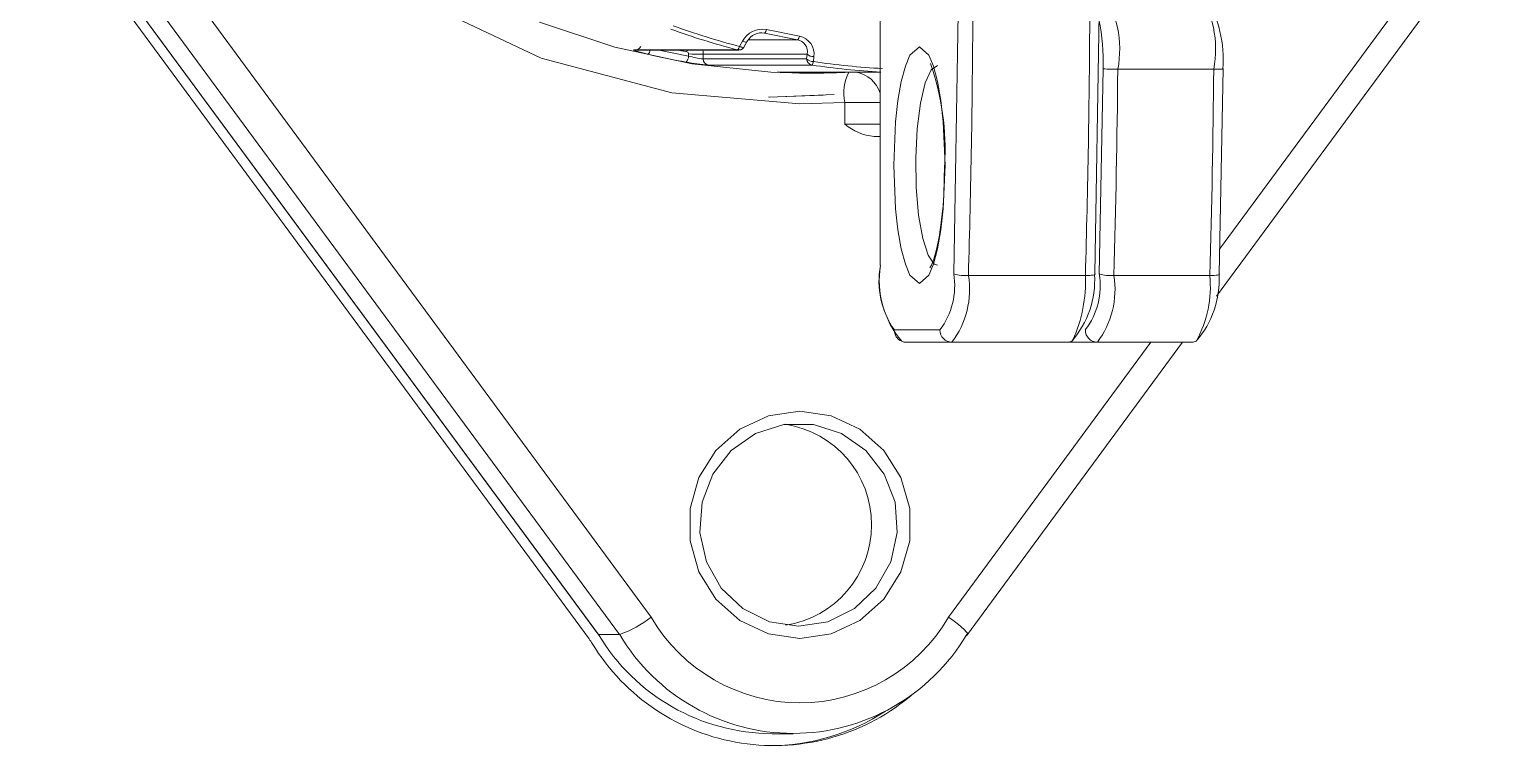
# Model space of a CAD drawing. Header units: millimetres. Extents: x 0 to 197, y 0 to 196.
# Drawn here: x 89.626 to 92.643, y 148.736 to 150.217 of the extents above; entities that cross this region are included whole.
import ezdxf

# ---------------------------------------------------------------- set-up
doc = ezdxf.new("R2010")
doc.units = ezdxf.units.MM

msp = doc.modelspace()

# ---------------------------------------------------------------- linework, layer by layer
at = {"color": 7, "linetype": 'Continuous', "lineweight": 15}
for p, q in [((90.912, 149.0013), (89.7596, 150.5661)), ((89.652, 150.5281), (90.8037, 148.9643)), ((90.8033, 148.9655), (89.6527, 150.5278)), ((90.8469, 148.9655), (89.6963, 150.5278)), ((92.0803, 149.6645), (92.7165, 150.5284)), ((89.6374, 150.5128), (90.7837, 148.9564)), ((91.3851, 150.329), (91.3851, 149.7283)), ((91.3857, 149.7283), (91.3857, 150.329)), ((91.5466, 150.2498), (91.5375, 149.7108)), ((91.8289, 149.7108), (91.8379, 150.2498)), ((91.0944, 150.181), (91.1007, 150.192)), ((91.1464, 150.2086), (91.2145, 150.1947)), ((91.1502, 150.2158), (91.2185, 150.2019)), ((90.8764, 150.1739), (91.0902, 150.1739)), ((90.8794, 150.1735), (91.0932, 150.1735)), ((90.9893, 150.1611), (90.9893, 150.1653)), ((91.0196, 150.1652), (91.2344, 150.1652)), ((91.0196, 150.1652), (91.0196, 150.1551)), ((91.1045, 150.1808), (91.1099, 150.1904)), ((91.2344, 150.1652), (91.2334, 150.1551)), ((91.2334, 150.1551), (91.0196, 150.1551)), ((91.244, 150.1424), (91.0302, 150.1424)), ((91.2485, 150.1598), (91.2475, 150.1497)), ((91.8464, 150.1349), (91.8382, 149.7108)), ((91.8767, 150.1338), (92.075, 150.1338)), ((92.0861, 149.7108), (92.0943, 150.1349)), ((91.1738, 150.1279), (91.3851, 150.1279)), ((91.2331, 150.1258), (91.2442, 150.1258)), ((91.3293, 150.1278), (91.3851, 150.1278)), ((91.1544, 150.0759), (91.2678, 150.0801)), ((91.1564, 150.0759), (91.2901, 150.0817)), ((91.3123, 150.0651), (91.2194, 150.0623)), ((91.3123, 150.0202), (91.3123, 150.0651)), ((91.3731, 149.9948), (91.3851, 149.9948)), ((91.8095, 149.7074), (91.5678, 149.7074)), ((91.8684, 149.7074), (92.0668, 149.7074)), ((91.5089, 149.595), (91.4146, 149.595)), ((91.4394, 149.5696), (91.5337, 149.5696)), ((91.5337, 149.5696), (91.7754, 149.5696)), ((91.5636, 148.963), (92.0103, 149.5696)), ((91.6813, 149.5696), (91.8343, 149.5696)), ((91.8343, 149.5696), (92.0326, 149.5696)), ((90.8033, 148.9655), (90.8469, 148.9655)), ((91.1619, 148.7606), (91.2056, 148.7606))]:
    msp.add_line(p, q, dxfattribs=at)
at = {"color": 8, "linetype": 'Continuous', "lineweight": 15}
for p, q in [((92.6791, 150.5661), (92.0871, 149.7622)), ((91.1131, 150.1947), (91.2145, 150.1947)), ((90.9893, 150.1611), (90.9286, 150.1735)), ((90.9857, 150.1698), (90.9677, 150.1735)), ((90.9865, 150.1735), (90.9857, 150.1698)), ((91.1732, 150.1279), (91.3851, 150.1279)), ((91.1732, 150.1279), (91.1738, 150.1279)), ((91.3293, 150.1278), (91.3279, 150.1279)), ((91.3851, 150.0651), (91.3123, 150.0651)), ((91.3851, 150.0202), (91.3123, 150.0202)), ((91.3857, 149.7283), (91.3851, 149.7283)), ((91.9452, 149.5696), (91.5267, 149.0013))]:
    msp.add_line(p, q, dxfattribs=at)
at = {"color": 7, "linetype": 'Continuous', "lineweight": 15, "flags": 128}
for points in [[(91.2194, 150.0623), (90.9544, 150.085), (90.6847, 150.157), (90.4233, 150.2807), (90.1842, 150.4538), (89.9801, 150.6688), (89.8201, 150.9141), (89.7088, 151.1758), (89.6457, 151.4404), (89.6264, 151.712), (89.6537, 151.9961), (89.7324, 152.2798), (89.8621, 152.5487), (90.0377, 152.7888), (90.2493, 152.9888), (90.4844, 153.1422), (90.7297, 153.2472)], [(90.6814, 150.2312), (90.8367, 150.1793), (90.9966, 150.1447), (91.1591, 150.1277), (91.2331, 150.1258)], [(90.9053, 150.1647), (90.8919, 150.1681), (90.8816, 150.171), (90.8761, 150.1731), (90.8755, 150.1737), (90.8764, 150.1739)], [(91.0185, 150.1735), (91.0192, 150.1703), (91.0196, 150.1652)], [(91.1045, 150.1808), (91.1039, 150.1795), (91.1017, 150.179), (91.1003, 150.1791), (91.0994, 150.1793), (91.0989, 150.1794), (91.0986, 150.1795), (91.0984, 150.1795), (91.0984, 150.1795), (91.0983, 150.1795), (91.0983, 150.1795), (91.0983, 150.1795), (91.0983, 150.1795), (91.0983, 150.1795), (91.0983, 150.1795), (91.0983, 150.1795), (91.0983, 150.1795), (91.0982, 150.1796), (91.098, 150.1796), (91.0973, 150.1799), (91.0944, 150.181)], [(91.1035, 150.1792), (91.1063, 150.1842), (91.1097, 150.1903)], [(91.4665, 150.1798), (91.447, 150.1627), (91.4375, 150.14), (91.429, 150.1082), (91.4221, 150.0691), (91.4172, 150.0253), (91.4135, 149.9354), (91.4172, 149.8454), (91.4221, 149.8016), (91.429, 149.7625), (91.4375, 149.7307), (91.447, 149.708), (91.4665, 149.6909)], [(91.4665, 149.6909), (91.486, 149.708), (91.4955, 149.7307), (91.504, 149.7625), (91.5109, 149.8016), (91.5158, 149.8454), (91.5196, 149.9354), (91.5158, 150.0253), (91.5109, 150.0691), (91.504, 150.1082), (91.4955, 150.14), (91.486, 150.1627), (91.4665, 150.1798)], [(92.075, 150.1338), (92.0798, 150.1338), (92.0841, 150.1339), (92.0879, 150.134), (92.0909, 150.1341), (92.0932, 150.1343), (92.0945, 150.1345), (92.0949, 150.1347), (92.0943, 150.1349)], [(91.2031, 150.1264), (91.1893, 150.1269), (91.1787, 150.1274), (91.173, 150.1278), (91.1723, 150.1279), (91.1732, 150.1279)], [(91.5187, 149.9354), (91.5169, 149.874), (91.5153, 149.8513), (91.5117, 149.817), (91.5072, 149.7869), (91.5018, 149.7611), (91.4962, 149.7416), (91.4912, 149.7291), (91.4881, 149.7236), (91.4883, 149.7237)], [(91.8095, 149.7074), (91.8143, 149.7075), (91.8186, 149.7077), (91.8224, 149.708), (91.8255, 149.7084), (91.8277, 149.7089), (91.8291, 149.7095), (91.8295, 149.7101), (91.8289, 149.7108)], [(92.0668, 149.7074), (92.0715, 149.7075), (92.0758, 149.7077), (92.0796, 149.708), (92.0827, 149.7084), (92.085, 149.7089), (92.0863, 149.7095), (92.0867, 149.7101), (92.0861, 149.7108)], [(91.4394, 149.5696), (91.4346, 149.57), (91.4299, 149.5715), (91.4299, 149.5715)], [(91.7754, 149.5696), (91.7816, 149.5721), (91.784, 149.5745)], [(92.0393, 149.5726), (92.0388, 149.5721), (92.0326, 149.5696)], [(91.2194, 148.9574), (91.1547, 148.9669), (91.0954, 148.9947), (91.046, 149.0385), (91.0107, 149.0948), (90.9923, 149.1589), (90.9923, 149.2258), (91.0107, 149.29), (91.046, 149.3462), (91.0954, 149.39), (91.1547, 149.4178), (91.2194, 149.4273), (91.284, 149.4178), (91.3434, 149.39), (91.3927, 149.3462), (91.428, 149.29), (91.4464, 149.2258), (91.4464, 149.1589), (91.428, 149.0948), (91.3927, 149.0385), (91.3434, 148.9947), (91.284, 148.9669), (91.2194, 148.9574)], [(91.2168, 148.9828), (91.1565, 148.9921), (91.1016, 149.0192), (91.0569, 149.0617), (91.0264, 149.1158), (91.0128, 149.1767), (91.0174, 149.239), (91.0396, 149.2971), (91.0777, 149.346), (91.128, 149.3812), (91.1863, 149.3996), (91.2473, 149.3996), (91.3055, 149.3812), (91.3559, 149.346), (91.3939, 149.2971), (91.4162, 149.239), (91.4208, 149.1767), (91.4072, 149.1158), (91.3767, 149.0617), (91.332, 149.0192), (91.2771, 148.9921), (91.2168, 148.9828)], [(91.5642, 148.9655), (91.5657, 148.9681), (91.5634, 148.9714), (91.559, 148.976), (91.5473, 148.986), (91.5382, 148.9931), (91.5267, 149.0013)]]:
    msp.add_lwpolyline(points, dxfattribs=at)
at = {"color": 8, "linetype": 'Continuous', "lineweight": 15, "flags": 128}
for points in [[(91.0934, 150.1735), (91.0923, 150.1735), (91.0902, 150.1739)], [(91.5036, 149.729), (91.497, 149.7313), (91.4843, 149.7494), (91.4733, 149.7841), (91.4649, 149.8322), (91.4601, 149.8894), (91.4591, 149.9508), (91.462, 150.0108), (91.4687, 150.064), (91.4785, 150.1059), (91.4905, 150.1326), (91.5037, 150.1417)]]:
    msp.add_lwpolyline(points, dxfattribs=at)
at = {"color": 7, "linetype": 'Continuous', "lineweight": 15}
for centre, radius, start, end in [((91.6572, 150.1749), 0.2233, 349.395, 34.0172), ((91.8555, 150.1749), 0.2233, 349.395, 34.0172), ((91.8429, 150.1532), 0.2518, 355.7229, 31.2115), ((91.4705, 151.63), 1.497, 249.9612, 255.4493), ((68.8575, 150.3599), 22.7197, 358.35422, 359.72071), ((69.0992, 150.3599), 22.7197, 358.35422, 359.72071), ((91.4681, 151.6297), 1.5041, 249.9612, 255.4493), ((91.1421, 150.1691), 0.0473, 80.2373, 151.1249), ((91.1092, 150.1917), 0.00151, 289.413, 5.1289), ((91.1406, 150.1746), 0.0345, 80.2451, 150.0054), ((91.139, 150.217), 0.0112, 311.1668, 353.6715), ((91.208, 150.203), 0.0106, 307.8909, 353.6358), ((91.2094, 150.1698), 0.0255, 349.5364, 78.4359), ((91.2109, 150.1647), 0.038, 352.6008, 78.4338), ((90.8794, 150.1858), 0.0123, 255.7897, 336.0656), ((91.2447, 151.6247), 1.4989, 256.9136, 259.9996), ((90.9847, 150.1653), 0.00457, 359.1795, 77.9707), ((91.0504, 162.7203), 12.5551, 269.72132, 269.85961), ((91.0832, 150.1829), 0.0114, 307.863, 350.3286), ((91.094, 150.1853), 0.0117, 266.8559, 344.6293), ((91.2471, 150.1773), 0.0175, 223.6961, 274.7182), ((90.9701, 150.1613), 0.0191, 318.2625, 359.31), ((91.0613, 150.5494), 0.4081, 259.1397, 265.6211), ((91.044, 150.3573), 0.2037, 254.421, 263.1139), ((91.0322, 150.1549), 0.0126, 179.2061, 260.8345), ((91.2462, 150.1676), 0.0179, 224.2692, 274.1528), ((91.2464, 150.155), 0.013, 179.756, 180), ((91.246, 150.1549), 0.0126, 179.4516, 260.8381), ((91.2371, 150.1502), 0.0104, 311.0739, 356.9588), ((91.4663, 151.6216), 1.4958, 261.4521, 266.9605), ((91.4688, 151.6219), 1.4888, 261.4521, 266.9605), ((90.9827, 149.9676), 0.537, 356.557, 19.3907), ((91.8717, 150.4), 0.2663, 264.5352, 271.0623), ((69.2136, 150.3587), 22.6641, 358.35322, 359.43127), ((69.412, 150.3587), 22.6641, 358.35322, 359.43127), ((91.2442, 151.6205), 1.4947, 270, 271.5196), ((91.5118, 143.7646), 6.3658, 91.63713, 92.05299), ((91.3834, 150.1049), 0.1106, 229.9982, 264.6118), ((91.5611, 149.6965), 0.1782, 169.7323, 214.7468), ((91.5779, 149.6975), 0.1943, 170.8707, 220.4127), ((91.3879, 149.6864), 0.1516, 322.9195, 9.2648), ((91.5629, 149.8022), 0.0949, 254.4659, 272.9305), ((91.6356, 149.6987), 0.1933, 319.0746, 3.1064), ((91.6885, 149.6864), 0.1516, 322.9195, 9.2648), ((91.8636, 149.8022), 0.0949, 254.4659, 272.9305), ((91.8928, 149.6987), 0.1933, 319.0745, 3.1064), ((91.3898, 149.6784), 0.1804, 322.9084, 9.276), ((91.6904, 149.6783), 0.1804, 322.9084, 9.276), ((91.534, 149.5947), 0.0251, 179.3179, 269.3013), ((91.8346, 149.5947), 0.0251, 179.3179, 269.3013), ((91.1575, 149.1924), 0.2101, 278.7283, 81.2717), ((90.7662, 149.1893), 0.2379, 289.8305, 307.789), ((91.2209, 149.182), 0.3579, 210.3177, 269.746), ((91.2178, 149.182), 0.3579, 270.254, 329.6823), ((90.6628, 148.8674), 0.1501, 31.9047, 36.3691), ((91.1639, 149.1804), 0.4198, 210.7841, 269.7275), ((91.2056, 149.1781), 0.4169, 210.6564, 329.3436), ((91.1658, 149.1759), 0.4399, 211.3862, 311.0134), ((91.156, 149.1739), 0.4383, 270.0526, 303.2392)]:
    msp.add_arc(centre, radius, start, end, dxfattribs=at)
at = {"color": 8, "linetype": 'Continuous', "lineweight": 15}
for centre, radius, start, end in [((91.4196, 150.1492), 0.427, 358.0932, 11.7144), ((91.1076, 150.2036), 0.0135, 239.3591, 278.9866), ((90.8938, 150.1763), 0.0164, 314.8509, 350.0041), ((91.2023, 150.1285), 0.00224, 291.4885, 345.4676), ((91.2442, 151.6205), 1.4947, 268.4278, 270), ((91.283, 150.1283), 0.00211, 292.0185, 349.069), ((91.4077, 150.0844), 0.0973, 153.4587, 191.4478), ((91.3253, 150.0662), 0.0625, 17.1008, 80.3707), ((91.5161, 149.695), 0.2937, 335.7866, 2.4245), ((91.8342, 149.6846), 0.2337, 331.3794, 5.6161), ((91.44, 149.5948), 0.0254, 179.6494, 246.5742)]:
    msp.add_arc(centre, radius, start, end, dxfattribs=at)

doc.saveas('drawing.dxf')
